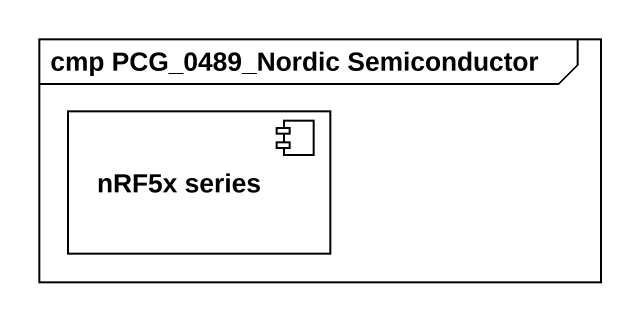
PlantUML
@startuml
mainframe cmp PCG_0489_Nordic Semiconductor
component "nRF5x series" as nRF5x_series
@enduml
